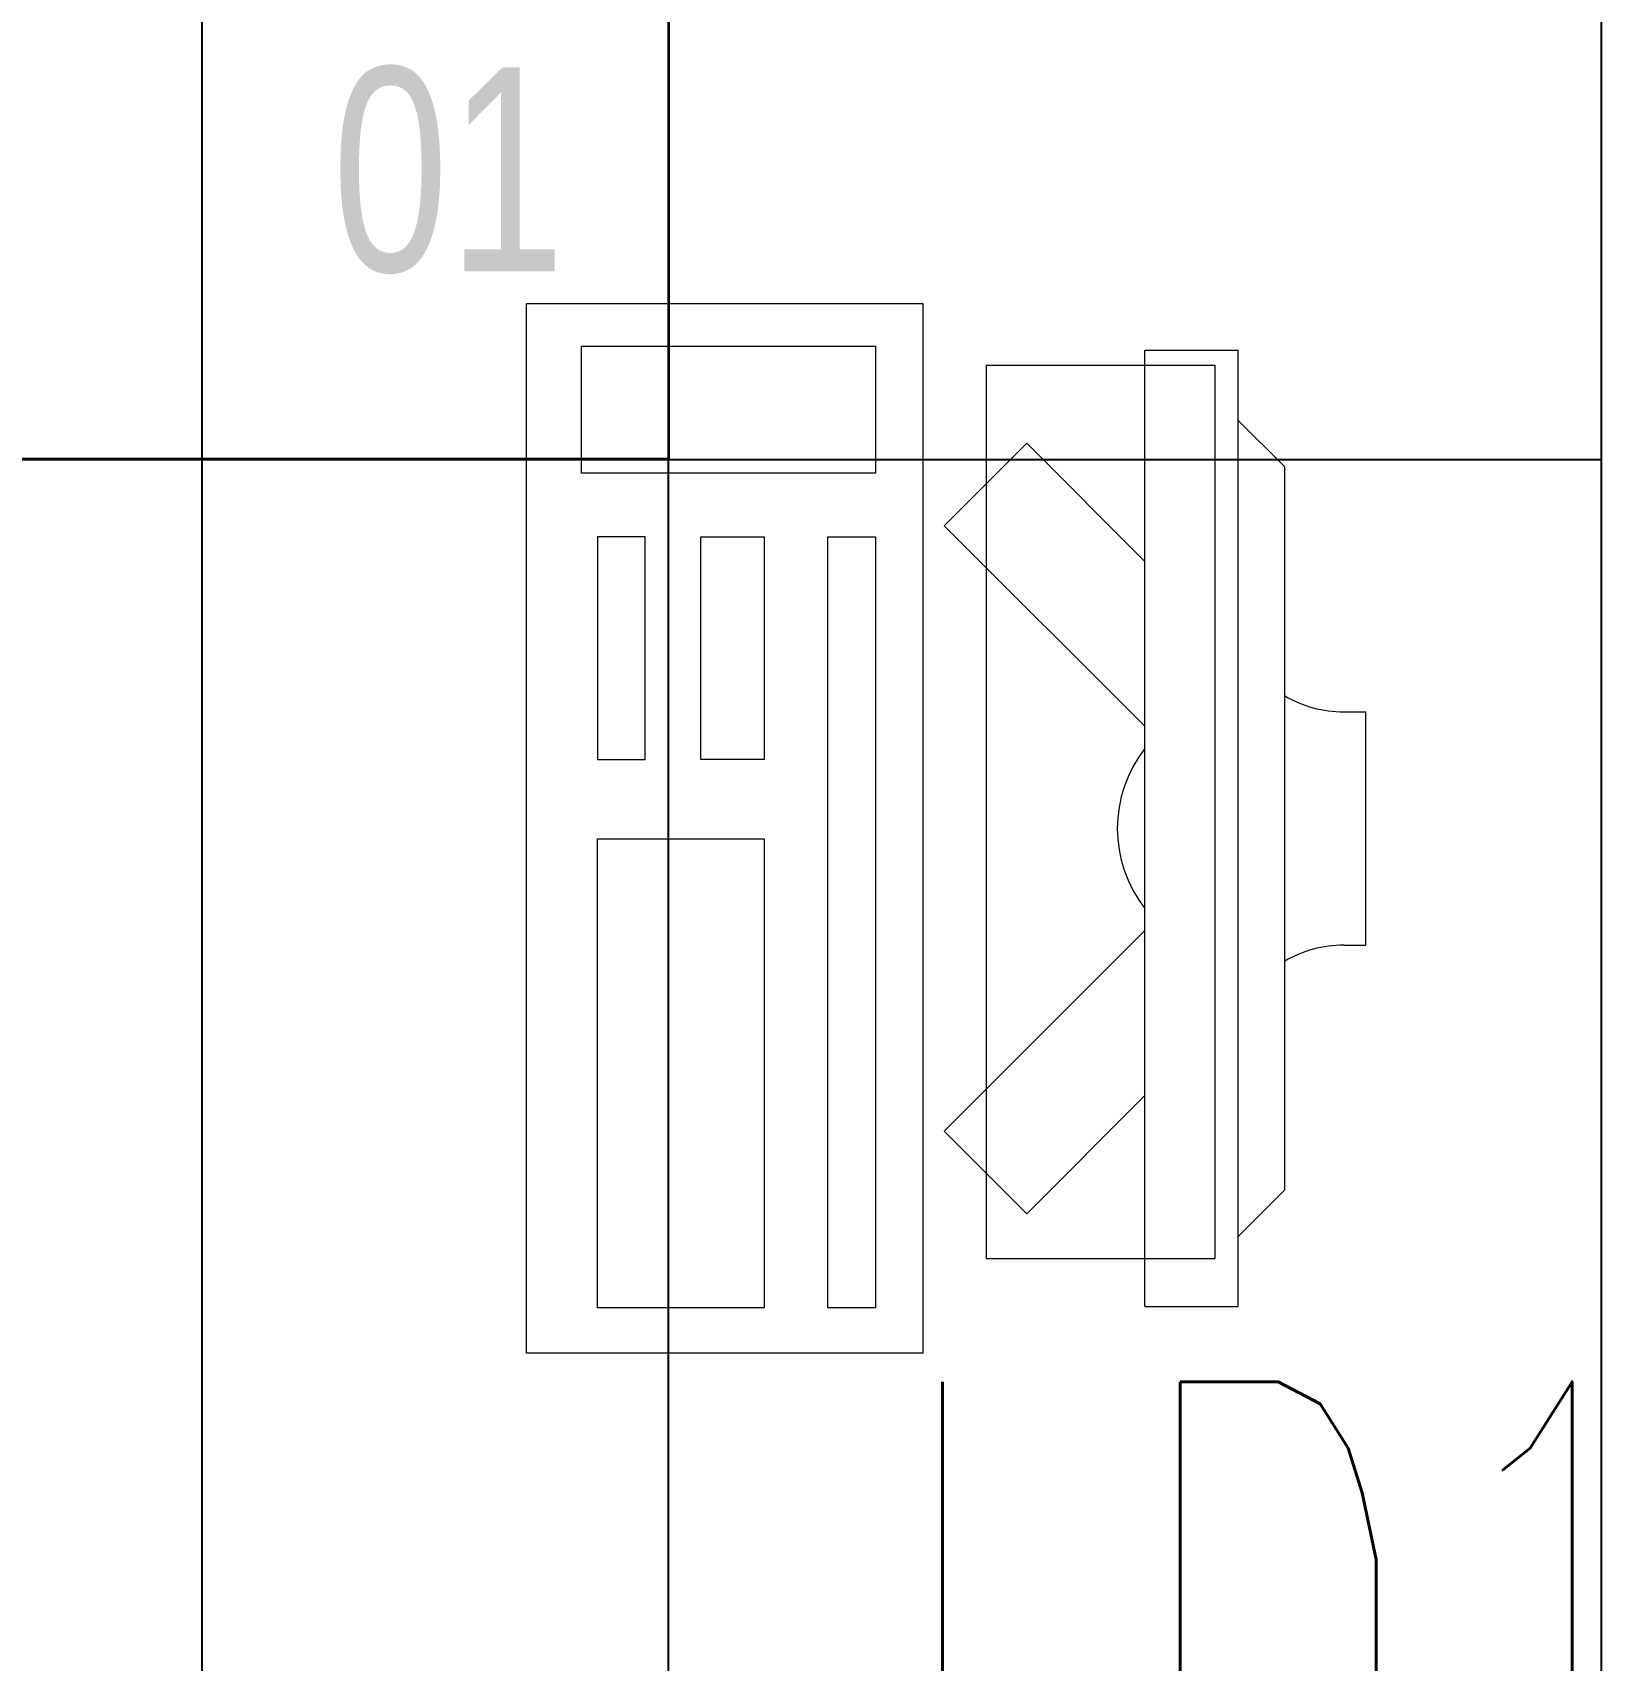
# Model space of a CAD drawing. Extents: x -12260 to 184725, y -29287 to 19916.
# Drawn here: x 38703 to 39376, y 6820 to 7518 of the extents above; entities that cross this region are included whole.
import ezdxf
from ezdxf.enums import TextEntityAlignment as Align

# ---------------------------------------------------------------- set-up
doc = ezdxf.new("R2010")
doc.units = 0
doc.header["$LTSCALE"] = 0.25
doc.linetypes.add('DASHDOT', pattern=[25.4, 12.7, -6.35, 0, -6.35])
for name, color, linetype, lineweight in [('01-First Floor-FUR$0$72_EGR_EQP_TAG', 142, 'Continuous', 5), ('01-First Floor-FUR$0$LOADING', 253, 'Continuous', 5), ('01-First Floor-FUR$0$Walls', 251, 'Continuous', 5), ('E-LITE-CIRC-NUMB', 6, 'Continuous', 25), ('E-LITE-CLNG', 150, 'Continuous', 35), ('E-LITE-CLNG-CNDT', 6, 'DASHDOT', 35), ('E-LITE-CTRL', 6, 'Continuous', 25), ('E-LITE-IDEN', 6, 'Continuous', 25)]:
    doc.layers.add(name, color=color, linetype=linetype, lineweight=lineweight)
doc.layers.add('01-First Floor-FUR$0$FALSE CEILING', color=251, linetype='Continuous')
doc.styles.add('01-First Floor-FUR$0$X3G_ENTITY_257CFD', font='swisscl.ttf', dxfattribs={"height": 200})
doc.styles.add('DC_SIMPLEX', font='SIMPLEX.shx', dxfattribs={"width": 0.7})

# ---------------------------------------------------------------- blocks, each defined once
blk = doc.blocks.new('*U24')
blk.add_lwpolyline([(-300, 300), (-300, -300), (300, -300), (300, 300)], close=True)
at = {"layer": 'E-LITE-CIRC-NUMB', "style": 'DC_SIMPLEX', "width": 0.7, "flags": 8}
blk.add_attdef('CIRCUIT', text='', height=200, rotation=0, dxfattribs=at).set_placement((-473.9, 300), align=Align.RIGHT)
at = {"layer": 'E-LITE-CTRL', "style": 'DC_SIMPLEX', "width": 0.7, "flags": 8}
blk.add_attdef('CONTROL', (1118.9, -935), '', height=200, rotation=360, dxfattribs=at)
at = {"layer": 'E-LITE-IDEN', "style": 'DC_SIMPLEX', "width": 0.7, "flags": 8}
blk.add_attdef('TYPE', (460.41, 457.65), '', height=200, rotation=360, dxfattribs=at)
blk = doc.blocks.new('*U197')
at = {"layer": 'E-LITE-CIRC-NUMB', "style": 'DC_SIMPLEX', "width": 0.7, "flags": 8}
blk.add_attdef('CIRCUIT', text='', height=200, rotation=0, dxfattribs=at).set_placement((-473.9, 300), align=Align.RIGHT)
at = {"layer": 'E-LITE-CTRL', "style": 'DC_SIMPLEX', "width": 0.7, "flags": 8}
blk.add_attdef('CONTROL', (1118.9, -935), '', height=200, rotation=360, dxfattribs=at)
at = {"layer": 'E-LITE-IDEN', "style": 'DC_SIMPLEX', "width": 0.7, "flags": 8}
blk.add_attdef('TYPE', (460.41, 457.65), '', height=200, rotation=360, dxfattribs=at)
blk = doc.blocks.new('01-First Floor-FUR$0$ITCWLS1-P')
at = {"layer": '01-First Floor-FUR$0$LOADING'}
for p, q in [((-0.17, 0.45), (-0.17, 0)), ((-0.17, 0.45), (0, 0.45)), ((0, 0.45), (0, 0)), ((-0.26509, 0.43, 0), (-0.30509, 0.43, 0)), ((-0.30509, 0.43, 0), (-0.30509, 0.02, 0)), ((-0.26509, 0.43, 0), (-0.26509, 0.02, 0)), ((-0.14957, 0.43047), (-0.12914, 0.43047)), ((-0.12914, 0.43047), (-0.12914, 0.40893)), ((-0.197, 0.40939), (-0.295, 0.40939)), ((-0.295, 0.02639), (-0.295, 0.40939)), ((-0.197, 0.02639), (-0.197, 0.40939)), ((-0.32509, 0.38, 0), (-0.30509, 0.4, 0)), ((-0.32509, 0.38, 0), (-0.32509, 0.07, 0)), ((-0.35032, 0.275), (-0.35961, 0.275)), ((-0.35961, 0.175), (-0.35961, 0.275)), ((-0.35032, 0.175), (-0.35961, 0.175)), ((-0.32509, 0.07, 0), (-0.30509, 0.05, 0)), ((-0.197, 0.02639), (-0.295, 0.02639)), ((-0.30509, 0.02, 0), (-0.26509, 0.02, 0)), ((-0.17, 0), (0, 0))]:
    blk.add_line(p, q, dxfattribs=at)
at = {"layer": '01-First Floor-FUR$0$LOADING', "extrusion": (2.48281e-10, 3.18408e-10, -1)}
for p, q in [((-0.26509, 0.33952), (-0.21443, 0.39019)), ((-0.17907, 0.35483), (-0.21443, 0.39019)), ((-0.26509, 0.26881), (-0.17907, 0.35483))]:
    blk.add_line(p, q, dxfattribs=at)
at = {"layer": '01-First Floor-FUR$0$LOADING', "extrusion": (2.48281e-10, -3.18408e-10, -1)}
for p, q in [((-0.26509, 0.18119), (-0.17907, 0.09517)), ((-0.26509, 0.11048), (-0.21443, 0.05981)), ((-0.17907, 0.09517), (-0.21443, 0.05981))]:
    blk.add_line(p, q, dxfattribs=at)
at = {"layer": '01-First Floor-FUR$0$LOADING'}
for points in [[(-0.12914, 0.40893), (-0.12914, 0.09996), (-0.14957, 0.09996), (-0.14957, 0.43047)], [(-0.14957, 0.09997), (-0.14957, 0.09997), (-0.14957, 0.09997), (-0.14957, 0.09997), (-0.14957, 0.09997), (-0.14957, 0.09997), (-0.14957, 0.09997), (-0.14957, 0.09997), (-0.14957, 0.09997)], [(-0.14957, 0.09997), (-0.14957, 0.09997), (-0.14957, 0.09997), (-0.14957, 0.09997), (-0.14957, 0.09997), (-0.14957, 0.09997), (-0.14957, 0.09997), (-0.14957, 0.09997), (-0.14957, 0.09997), (-0.14957, 0.09997), (-0.14957, 0.09997), (-0.14957, 0.09997), (-0.14957, 0.09997), (-0.14957, 0.09997), (-0.14957, 0.09997), (-0.14957, 0.09997), (-0.14957, 0.09997), (-0.14957, 0.09997)], [(-0.14957, 0.09996), (-0.14957, 0.09996), (-0.14957, 0.09996), (-0.14957, 0.09996), (-0.14957, 0.09996), (-0.14957, 0.09996), (-0.14957, 0.09996), (-0.14957, 0.09996), (-0.14957, 0.09996), (-0.14957, 0.09996)], [(-0.14957, 0.09996), (-0.14957, 0.09996), (-0.14957, 0.09996), (-0.14957, 0.09996), (-0.14957, 0.09996), (-0.14957, 0.09996), (-0.14957, 0.09996)], [(-0.14957, 0.09997), (-0.14957, 0.09997), (-0.14957, 0.09997), (-0.14957, 0.09997), (-0.14957, 0.09997), (-0.14957, 0.09997), (-0.14957, 0.09997), (-0.14957, 0.09997), (-0.14957, 0.09997), (-0.14957, 0.09997)], [(-0.14957, 0.09997), (-0.14957, 0.09997), (-0.14957, 0.09997), (-0.14957, 0.09997), (-0.14957, 0.09997), (-0.14957, 0.09997), (-0.14957, 0.09997), (-0.14957, 0.09997), (-0.14957, 0.09997), (-0.14957, 0.09997), (-0.14957, 0.09997), (-0.14957, 0.09997), (-0.14957, 0.09997), (-0.14957, 0.09997), (-0.14957, 0.09997)], [(-0.14957, 0.09997), (-0.14957, 0.09997), (-0.14957, 0.09997), (-0.14957, 0.09997), (-0.14957, 0.09997), (-0.14957, 0.09997), (-0.14957, 0.09997), (-0.14957, 0.09997), (-0.14957, 0.09997), (-0.14957, 0.09997)], [(-0.14957, 0.09997), (-0.14957, 0.09997), (-0.14957, 0.09997), (-0.14957, 0.09997), (-0.14957, 0.09997), (-0.14957, 0.09997), (-0.14957, 0.09997), (-0.14957, 0.09997), (-0.14957, 0.09997), (-0.14957, 0.09997)], [(-0.14957, 0.09996), (-0.14957, 0.09996), (-0.14957, 0.09996), (-0.14957, 0.09996), (-0.14957, 0.09996), (-0.14957, 0.09996), (-0.14957, 0.09996), (-0.14957, 0.09996), (-0.14957, 0.09996), (-0.14957, 0.09996), (-0.14957, 0.09996), (-0.14957, 0.09996), (-0.14957, 0.09996), (-0.14957, 0.09996), (-0.14957, 0.09996), (-0.14957, 0.09996), (-0.14957, 0.09996), (-0.14957, 0.09996), (-0.14957, 0.09997), (-0.14957, 0.09997), (-0.14957, 0.09997), (-0.14957, 0.09997), (-0.14957, 0.09997), (-0.14957, 0.09997), (-0.14957, 0.09997), (-0.14957, 0.09997), (-0.14957, 0.09997), (-0.14957, 0.09997), (-0.14957, 0.09997), (-0.14957, 0.09997), (-0.14957, 0.09997), (-0.14957, 0.09997), (-0.14956, 0.09997), (-0.14956, 0.09997), (-0.14956, 0.09997), (-0.14956, 0.09996), (-0.14956, 0.09996), (-0.14956, 0.09996), (-0.14956, 0.09996), (-0.14956, 0.09996), (-0.14956, 0.09996), (-0.14956, 0.09996), (-0.14956, 0.09996), (-0.14956, 0.09996), (-0.14956, 0.09996), (-0.14956, 0.09996), (-0.14956, 0.09996), (-0.14956, 0.09996), (-0.14957, 0.09996), (-0.14957, 0.09996), (-0.14957, 0.09996), (-0.14957, 0.09996), (-0.14957, 0.09996), (-0.14957, 0.09996)], [(-0.14957, 0.09996), (-0.14957, 0.09996), (-0.14957, 0.09996), (-0.14957, 0.09996), (-0.14957, 0.09996), (-0.14957, 0.09996), (-0.14957, 0.09996), (-0.14957, 0.09996), (-0.14957, 0.09996), (-0.14957, 0.09996), (-0.14957, 0.09997), (-0.14957, 0.09997), (-0.14957, 0.09997), (-0.14957, 0.09996), (-0.14957, 0.09996), (-0.14957, 0.09996), (-0.14957, 0.09996), (-0.14957, 0.09996), (-0.14957, 0.09996), (-0.14957, 0.09997), (-0.14957, 0.09997), (-0.14957, 0.09997), (-0.14957, 0.09997), (-0.14957, 0.09997), (-0.14957, 0.09997), (-0.14957, 0.09997), (-0.14957, 0.09997), (-0.14957, 0.09997), (-0.14957, 0.09997), (-0.14957, 0.09997), (-0.14957, 0.09997), (-0.14957, 0.09997), (-0.14957, 0.09997), (-0.14957, 0.09997), (-0.14957, 0.09997), (-0.14957, 0.09997), (-0.14957, 0.09997), (-0.14957, 0.09997), (-0.14957, 0.09997), (-0.14957, 0.09997), (-0.14957, 0.09997), (-0.14957, 0.09997), (-0.14957, 0.09997), (-0.14957, 0.09997), (-0.14957, 0.09997), (-0.14957, 0.09997), (-0.14957, 0.09997), (-0.14957, 0.09997), (-0.14957, 0.09997), (-0.14957, 0.09997), (-0.14957, 0.09997), (-0.14957, 0.09997), (-0.14957, 0.09997), (-0.14957, 0.09997), (-0.14957, 0.09997), (-0.14957, 0.09997), (-0.14957, 0.09997), (-0.14957, 0.09997), (-0.14957, 0.09997), (-0.14957, 0.09997), (-0.14957, 0.09997), (-0.14957, 0.09997), (-0.14957, 0.09997), (-0.14957, 0.09997), (-0.14957, 0.09997), (-0.14957, 0.09997), (-0.14957, 0.09997), (-0.14957, 0.09997), (-0.14957, 0.09997), (-0.14957, 0.09997), (-0.14957, 0.09997), (-0.14957, 0.09997), (-0.14957, 0.09997), (-0.14957, 0.09997), (-0.14957, 0.09997), (-0.14957, 0.09997), (-0.14957, 0.09997), (-0.14957, 0.09997), (-0.14957, 0.09997), (-0.14957, 0.09997), (-0.14956, 0.09997), (-0.14957, 0.09997), (-0.14957, 0.09997), (-0.14957, 0.09997), (-0.14957, 0.09997), (-0.14956, 0.09997), (-0.14957, 0.09997), (-0.14957, 0.09997), (-0.14957, 0.09997), (-0.14957, 0.09997), (-0.14957, 0.09997), (-0.14957, 0.09997), (-0.14957, 0.09997), (-0.14957, 0.09997), (-0.14957, 0.09997), (-0.14957, 0.09997), (-0.14956, 0.09997), (-0.14957, 0.09996), (-0.14957, 0.09996), (-0.14957, 0.09996), (-0.14956, 0.09996), (-0.14957, 0.09996), (-0.14957, 0.09996), (-0.14957, 0.09996), (-0.14957, 0.09996), (-0.14957, 0.09996), (-0.14957, 0.09996), (-0.14957, 0.09996), (-0.14957, 0.09996), (-0.14957, 0.09996), (-0.14957, 0.09996)], [(-0.14957, 0.09996), (-0.14957, 0.09996), (-0.14957, 0.09996), (-0.14957, 0.09996), (-0.14957, 0.09996), (-0.14957, 0.09996), (-0.14957, 0.09996), (-0.14957, 0.09996)], [(-0.14957, 0.09996), (-0.14957, 0.09996), (-0.14957, 0.09996), (-0.14957, 0.09996), (-0.14957, 0.09996), (-0.14957, 0.09996), (-0.14957, 0.09996), (-0.14957, 0.09996), (-0.14957, 0.09996), (-0.14957, 0.09996), (-0.14957, 0.09996), (-0.14957, 0.09996), (-0.14957, 0.09996), (-0.14957, 0.09996), (-0.14957, 0.09996), (-0.14957, 0.09996), (-0.14957, 0.09996), (-0.14957, 0.09996), (-0.14957, 0.09996), (-0.14957, 0.09996), (-0.14957, 0.09996), (-0.14957, 0.09996), (-0.14957, 0.09996), (-0.14957, 0.09996), (-0.14957, 0.09996), (-0.14957, 0.09996), (-0.14957, 0.09996), (-0.14957, 0.09996), (-0.14957, 0.09996), (-0.14957, 0.09996), (-0.14957, 0.09996), (-0.14957, 0.09996), (-0.14957, 0.09996), (-0.14957, 0.09996), (-0.14957, 0.09996), (-0.14957, 0.09996), (-0.14957, 0.09996), (-0.14957, 0.09996), (-0.14957, 0.09996), (-0.14957, 0.09996), (-0.14957, 0.09996), (-0.14957, 0.09996), (-0.14957, 0.09996), (-0.14957, 0.09996), (-0.14957, 0.09996), (-0.14957, 0.09996), (-0.14957, 0.09996), (-0.14957, 0.09996), (-0.14956, 0.09996), (-0.14956, 0.09996), (-0.14956, 0.09996), (-0.14956, 0.09996), (-0.14957, 0.09996), (-0.14957, 0.09996), (-0.14957, 0.09996), (-0.14957, 0.09996), (-0.14957, 0.09996), (-0.14957, 0.09996), (-0.14956, 0.09996), (-0.14957, 0.09996), (-0.14957, 0.09996), (-0.14957, 0.09996), (-0.14957, 0.09996), (-0.14957, 0.09996), (-0.14957, 0.09996), (-0.14957, 0.09996), (-0.14957, 0.09996), (-0.14957, 0.09996), (-0.14957, 0.09996), (-0.14956, 0.09996), (-0.14956, 0.09996), (-0.14957, 0.09996), (-0.14957, 0.09996), (-0.14957, 0.09996), (-0.14957, 0.09996), (-0.14957, 0.09996), (-0.14957, 0.09996), (-0.14957, 0.09996), (-0.14957, 0.09996), (-0.14957, 0.09996), (-0.14957, 0.09996), (-0.14957, 0.09996), (-0.14957, 0.09996), (-0.14957, 0.09996), (-0.14957, 0.09996), (-0.14957, 0.09996), (-0.14957, 0.09996), (-0.14957, 0.09996), (-0.14957, 0.09996)], [(-0.14957, 0.09996), (-0.14957, 0.09996), (-0.14957, 0.09996), (-0.14957, 0.09996), (-0.14957, 0.09996), (-0.14957, 0.09996), (-0.14957, 0.09996), (-0.14957, 0.09996), (-0.14957, 0.09996), (-0.14957, 0.09996), (-0.14957, 0.09996), (-0.14957, 0.09996)], [(-0.14957, 0.09996), (-0.14957, 0.09996), (-0.14956, 0.09996), (-0.14956, 0.09996), (-0.14956, 0.09996), (-0.14956, 0.09996), (-0.14957, 0.09996)], [(-0.14957, 0.09996), (-0.14957, 0.09996), (-0.14957, 0.09996), (-0.14957, 0.09996), (-0.14957, 0.09996), (-0.14957, 0.09996), (-0.14957, 0.09996), (-0.14957, 0.09996), (-0.14957, 0.09996), (-0.14956, 0.09996), (-0.14956, 0.09996), (-0.14956, 0.09996), (-0.14956, 0.09996), (-0.14956, 0.09996), (-0.14956, 0.09996), (-0.14956, 0.09996), (-0.14957, 0.09996)]]:
    blk.add_lwpolyline(points, dxfattribs=at)
for points in [[(-0.1019, 0.43047), (-0.03039, 0.43047), (-0.03039, 0.22944), (-0.1019, 0.22944)], [(-0.1019, 0.19536), (-0.07466, 0.19536), (-0.07466, 0.09996), (-0.1019, 0.09996)], [(-0.03039, 0.19536), (-0.05082, 0.19536), (-0.05082, 0.09996), (-0.03039, 0.09996)], [(-0.14956, 0.09996), (-0.14956, 0.09996), (-0.14956, 0.09996), (-0.14956, 0.09996), (-0.14956, 0.09996), (-0.14956, 0.09996), (-0.14956, 0.09996), (-0.14956, 0.09996), (-0.14957, 0.09996), (-0.14957, 0.09996), (-0.14957, 0.09996), (-0.14957, 0.09996), (-0.14957, 0.09996), (-0.14957, 0.09996), (-0.14957, 0.09996), (-0.14957, 0.09996), (-0.14957, 0.09996), (-0.14957, 0.09996), (-0.14957, 0.09996), (-0.14957, 0.09996), (-0.14957, 0.09996), (-0.14957, 0.09996), (-0.14957, 0.09996), (-0.14957, 0.09996), (-0.14957, 0.09996), (-0.14957, 0.09996), (-0.14957, 0.09996), (-0.14957, 0.09996), (-0.14957, 0.09996), (-0.14957, 0.09996), (-0.14957, 0.09996), (-0.14957, 0.09996), (-0.14957, 0.09996), (-0.14957, 0.09996), (-0.14957, 0.09996), (-0.14957, 0.09996), (-0.14957, 0.09996), (-0.14957, 0.09996), (-0.14957, 0.09996), (-0.14957, 0.09996), (-0.14957, 0.09996), (-0.14957, 0.09996), (-0.14957, 0.09996), (-0.14957, 0.09996), (-0.14957, 0.09996), (-0.14957, 0.09996), (-0.14957, 0.09996), (-0.14957, 0.09996), (-0.14957, 0.09996), (-0.14957, 0.09996), (-0.14957, 0.09996), (-0.14957, 0.09996), (-0.14957, 0.09996), (-0.14957, 0.09996), (-0.14957, 0.09996), (-0.14957, 0.09996), (-0.14957, 0.09996), (-0.14956, 0.09996), (-0.14956, 0.09996), (-0.14956, 0.09996), (-0.14956, 0.09996), (-0.14956, 0.09996), (-0.14956, 0.09996), (-0.14956, 0.09996), (-0.14956, 0.09996), (-0.14956, 0.09996), (-0.14956, 0.09996), (-0.14956, 0.09996), (-0.14956, 0.09996), (-0.14956, 0.09996), (-0.14956, 0.09996), (-0.14956, 0.09996), (-0.14956, 0.09996), (-0.14956, 0.09996), (-0.14956, 0.09996), (-0.14956, 0.09996), (-0.14956, 0.09996), (-0.14956, 0.09996), (-0.14956, 0.09996), (-0.14956, 0.09996), (-0.14956, 0.09996), (-0.14956, 0.09996), (-0.14956, 0.09996), (-0.14956, 0.09996), (-0.14956, 0.09996), (-0.14956, 0.09996), (-0.14956, 0.09996), (-0.14956, 0.09996), (-0.14956, 0.09996), (-0.14957, 0.09996), (-0.14957, 0.09996), (-0.14957, 0.09996), (-0.14957, 0.09996), (-0.14957, 0.09996), (-0.14957, 0.09996), (-0.14957, 0.09996), (-0.14957, 0.09996), (-0.14957, 0.09996), (-0.14957, 0.09996), (-0.14957, 0.09996), (-0.14957, 0.09996), (-0.14957, 0.09996), (-0.14957, 0.09996), (-0.14957, 0.09996), (-0.14957, 0.09996), (-0.14957, 0.09996), (-0.14957, 0.09996), (-0.14957, 0.09996), (-0.14957, 0.09996), (-0.14957, 0.09996), (-0.14957, 0.09996), (-0.14957, 0.09996), (-0.14957, 0.09996), (-0.14957, 0.09996), (-0.14957, 0.09996), (-0.14957, 0.09996), (-0.14957, 0.09996), (-0.14957, 0.09996), (-0.14957, 0.09996), (-0.14957, 0.09996), (-0.14957, 0.09996), (-0.14957, 0.09996), (-0.14957, 0.09996), (-0.14957, 0.09996), (-0.14957, 0.09996), (-0.14957, 0.09996), (-0.14957, 0.09996), (-0.14957, 0.09996), (-0.14957, 0.09996), (-0.14957, 0.09996), (-0.14957, 0.09996), (-0.14957, 0.09996), (-0.14957, 0.09996), (-0.14957, 0.09996), (-0.14957, 0.09996), (-0.14957, 0.09996), (-0.14957, 0.09996), (-0.14957, 0.09996), (-0.14957, 0.09996), (-0.14957, 0.09996), (-0.14957, 0.09996), (-0.14957, 0.09996), (-0.14957, 0.09996), (-0.14957, 0.09996), (-0.14957, 0.09996), (-0.14957, 0.09996), (-0.14957, 0.09996), (-0.14957, 0.09996), (-0.14957, 0.09996), (-0.14957, 0.09996), (-0.14957, 0.09996), (-0.14957, 0.09996), (-0.14957, 0.09996), (-0.14957, 0.09996), (-0.14956, 0.09996), (-0.14956, 0.09996), (-0.14956, 0.09996), (-0.14956, 0.09996), (-0.14956, 0.09996), (-0.14956, 0.09996), (-0.14956, 0.09996), (-0.14956, 0.09996), (-0.14956, 0.09996), (-0.14956, 0.09996), (-0.14956, 0.09996), (-0.14956, 0.09996), (-0.14956, 0.09996), (-0.14956, 0.09996), (-0.14956, 0.09996), (-0.14956, 0.09996), (-0.14956, 0.09996), (-0.14956, 0.09996), (-0.14956, 0.09996), (-0.14956, 0.09996), (-0.14956, 0.09996), (-0.14956, 0.09996), (-0.14956, 0.09996), (-0.14956, 0.09996), (-0.14956, 0.09996), (-0.14956, 0.09996), (-0.14956, 0.09996), (-0.14956, 0.09996), (-0.14956, 0.09996), (-0.14956, 0.09996), (-0.14956, 0.09996), (-0.14956, 0.09996), (-0.14956, 0.09996), (-0.14956, 0.09996), (-0.14956, 0.09996), (-0.14956, 0.09996), (-0.14956, 0.09996), (-0.14956, 0.09996), (-0.14956, 0.09996), (-0.14956, 0.09996), (-0.14956, 0.09996), (-0.14956, 0.09996), (-0.14956, 0.09996), (-0.14956, 0.09996), (-0.14956, 0.09996), (-0.14956, 0.09996), (-0.14956, 0.09996), (-0.14957, 0.09996), (-0.14957, 0.09996), (-0.14957, 0.09996), (-0.14957, 0.09996), (-0.14957, 0.09996), (-0.14957, 0.09996), (-0.14957, 0.09996), (-0.14957, 0.09996), (-0.14957, 0.09996), (-0.14957, 0.09996), (-0.14957, 0.09996), (-0.14957, 0.09996), (-0.14957, 0.09996), (-0.14957, 0.09996), (-0.14957, 0.09996), (-0.14957, 0.09996), (-0.14957, 0.09996), (-0.14957, 0.09996), (-0.14957, 0.09996), (-0.14957, 0.09996), (-0.14957, 0.09996), (-0.14957, 0.09996), (-0.14957, 0.09996), (-0.14957, 0.09996), (-0.14957, 0.09996), (-0.14957, 0.09996), (-0.14957, 0.09996), (-0.14957, 0.09996), (-0.14957, 0.09996), (-0.14957, 0.09996), (-0.14957, 0.09996), (-0.14957, 0.09996), (-0.14957, 0.09996), (-0.14957, 0.09996), (-0.14956, 0.09996), (-0.14956, 0.09996), (-0.14956, 0.09996), (-0.14956, 0.09996), (-0.14956, 0.09996), (-0.14956, 0.09996), (-0.14956, 0.09996), (-0.14956, 0.09996), (-0.14956, 0.09996), (-0.14956, 0.09996), (-0.14956, 0.09996), (-0.14956, 0.09996), (-0.14956, 0.09996), (-0.14956, 0.09996), (-0.14956, 0.09996), (-0.14956, 0.09996), (-0.14956, 0.09996), (-0.14956, 0.09996), (-0.14956, 0.09996), (-0.14956, 0.09996), (-0.14956, 0.09996), (-0.14956, 0.09996), (-0.14956, 0.09996), (-0.14956, 0.09996), (-0.14956, 0.09996), (-0.14956, 0.09996), (-0.14956, 0.09996), (-0.14956, 0.09996), (-0.14956, 0.09996), (-0.14956, 0.09996), (-0.14956, 0.09996), (-0.14956, 0.09996), (-0.14956, 0.09996), (-0.14956, 0.09996), (-0.14956, 0.09996), (-0.14956, 0.09996), (-0.14956, 0.09996), (-0.14956, 0.09996), (-0.14956, 0.09996), (-0.14956, 0.09996), (-0.14956, 0.09996), (-0.14956, 0.09996)], [(-0.14957, 0.09996), (-0.14957, 0.09996), (-0.14957, 0.09996), (-0.14957, 0.09996), (-0.14957, 0.09996), (-0.14957, 0.09996), (-0.14957, 0.09996), (-0.14957, 0.09996), (-0.14957, 0.09996), (-0.14957, 0.09996), (-0.14957, 0.09996), (-0.14957, 0.09996), (-0.14957, 0.09996), (-0.14957, 0.09996), (-0.14957, 0.09996), (-0.14957, 0.09996), (-0.14957, 0.09996), (-0.14957, 0.09996), (-0.14957, 0.09996), (-0.14957, 0.09996), (-0.14957, 0.09996), (-0.14957, 0.09996), (-0.14957, 0.09996), (-0.14957, 0.09996), (-0.14957, 0.09996), (-0.14957, 0.09996), (-0.14957, 0.09996), (-0.14957, 0.09996), (-0.14957, 0.09996), (-0.14957, 0.09996), (-0.14957, 0.09996), (-0.14957, 0.09996), (-0.14957, 0.09996), (-0.14957, 0.09996), (-0.14957, 0.09996), (-0.14957, 0.09996), (-0.14957, 0.09996), (-0.14957, 0.09996), (-0.14957, 0.09996), (-0.14957, 0.09996), (-0.14957, 0.09996), (-0.14957, 0.09996), (-0.14957, 0.09996), (-0.14957, 0.09996), (-0.14957, 0.09996), (-0.14957, 0.09996), (-0.14957, 0.09996), (-0.14957, 0.09996), (-0.14957, 0.09996), (-0.14957, 0.09996), (-0.14957, 0.09996), (-0.14957, 0.09996), (-0.14957, 0.09996), (-0.14957, 0.09996), (-0.14957, 0.09996), (-0.14957, 0.09996), (-0.14957, 0.09996), (-0.14957, 0.09996), (-0.14957, 0.09996), (-0.14957, 0.09996), (-0.14957, 0.09996), (-0.14957, 0.09996), (-0.14957, 0.09996), (-0.14957, 0.09996), (-0.14957, 0.09996), (-0.14957, 0.09996), (-0.14957, 0.09996), (-0.14957, 0.09996), (-0.14957, 0.09996), (-0.14957, 0.09996), (-0.14957, 0.09996), (-0.14957, 0.09996), (-0.14957, 0.09996), (-0.14957, 0.09996), (-0.14957, 0.09996), (-0.14957, 0.09996), (-0.14957, 0.09996), (-0.14957, 0.09996), (-0.14957, 0.09996), (-0.14957, 0.09996), (-0.14957, 0.09996), (-0.14957, 0.09996), (-0.14957, 0.09996), (-0.14957, 0.09996), (-0.14957, 0.09996), (-0.14957, 0.09996), (-0.14957, 0.09996), (-0.14957, 0.09996), (-0.14957, 0.09996), (-0.14957, 0.09996), (-0.14957, 0.09996), (-0.14957, 0.09996), (-0.14957, 0.09996), (-0.14957, 0.09996), (-0.14957, 0.09996), (-0.14957, 0.09996), (-0.14957, 0.09996), (-0.14957, 0.09996), (-0.14957, 0.09996), (-0.14957, 0.09996), (-0.14957, 0.09996), (-0.14957, 0.09996), (-0.14957, 0.09996), (-0.14957, 0.09996), (-0.14957, 0.09996), (-0.14957, 0.09996), (-0.14957, 0.09996), (-0.14957, 0.09996), (-0.14957, 0.09996), (-0.14957, 0.09996), (-0.14957, 0.09996), (-0.14957, 0.09996), (-0.14957, 0.09996), (-0.14957, 0.09996), (-0.14957, 0.09996), (-0.14957, 0.09996), (-0.14957, 0.09996), (-0.14957, 0.09996), (-0.14957, 0.09996), (-0.14957, 0.09996), (-0.14957, 0.09996), (-0.14957, 0.09996), (-0.14957, 0.09996), (-0.14957, 0.09996), (-0.14957, 0.09996), (-0.14957, 0.09996), (-0.14957, 0.09996), (-0.14957, 0.09996), (-0.14957, 0.09996), (-0.14957, 0.09996), (-0.14957, 0.09996), (-0.14957, 0.09996), (-0.14957, 0.09996), (-0.14957, 0.09996), (-0.14957, 0.09996), (-0.14957, 0.09996), (-0.14957, 0.09996), (-0.14957, 0.09996), (-0.14957, 0.09996), (-0.14957, 0.09996), (-0.14957, 0.09996), (-0.14957, 0.09996), (-0.14957, 0.09996), (-0.14957, 0.09996), (-0.14957, 0.09996), (-0.14957, 0.09996), (-0.14957, 0.09996), (-0.14957, 0.09996), (-0.14957, 0.09996), (-0.14957, 0.09996), (-0.14957, 0.09996), (-0.14957, 0.09996), (-0.14957, 0.09996), (-0.14957, 0.09996), (-0.14957, 0.09996), (-0.14957, 0.09996), (-0.14957, 0.09996), (-0.14957, 0.09996), (-0.14957, 0.09996), (-0.14957, 0.09996), (-0.14957, 0.09996), (-0.14957, 0.09996), (-0.14957, 0.09996), (-0.14957, 0.09996), (-0.14957, 0.09996), (-0.14957, 0.09996), (-0.14957, 0.09996), (-0.14957, 0.09996), (-0.14957, 0.09996), (-0.14957, 0.09996), (-0.14957, 0.09996), (-0.14957, 0.09996), (-0.14957, 0.09996), (-0.14957, 0.09996), (-0.14957, 0.09996), (-0.14957, 0.09996), (-0.14957, 0.09996), (-0.14957, 0.09996), (-0.14957, 0.09996), (-0.14957, 0.09996), (-0.14957, 0.09996), (-0.14957, 0.09996), (-0.14957, 0.09996), (-0.14957, 0.09996), (-0.14957, 0.09996), (-0.14957, 0.09996), (-0.14957, 0.09996), (-0.14957, 0.09996), (-0.14957, 0.09996), (-0.14957, 0.09996), (-0.14957, 0.09996), (-0.14957, 0.09996), (-0.14957, 0.09996), (-0.14957, 0.09996), (-0.14957, 0.09996), (-0.14957, 0.09996), (-0.14957, 0.09996), (-0.14957, 0.09996), (-0.14957, 0.09996), (-0.14957, 0.09996), (-0.14957, 0.09996), (-0.14957, 0.09996), (-0.14957, 0.09996), (-0.14957, 0.09996), (-0.14957, 0.09996), (-0.14957, 0.09996), (-0.14957, 0.09996), (-0.14957, 0.09996), (-0.14957, 0.09996), (-0.14957, 0.09996), (-0.14957, 0.09996), (-0.14957, 0.09996), (-0.14957, 0.09996), (-0.14957, 0.09996)], [(-0.14957, 0.09996), (-0.14957, 0.09996), (-0.14957, 0.09996), (-0.14957, 0.09996), (-0.14957, 0.09996), (-0.14957, 0.09996), (-0.14957, 0.09996), (-0.14957, 0.09996), (-0.14957, 0.09996), (-0.14957, 0.09996), (-0.14957, 0.09996), (-0.14957, 0.09996), (-0.14957, 0.09996), (-0.14957, 0.09996), (-0.14957, 0.09996), (-0.14957, 0.09996), (-0.14957, 0.09996), (-0.14957, 0.09996), (-0.14957, 0.09996), (-0.14957, 0.09996), (-0.14957, 0.09996), (-0.14957, 0.09996), (-0.14957, 0.09996), (-0.14957, 0.09996), (-0.14957, 0.09996), (-0.14957, 0.09996), (-0.14957, 0.09996), (-0.14957, 0.09996), (-0.14957, 0.09996), (-0.14957, 0.09996), (-0.14957, 0.09996), (-0.14957, 0.09996), (-0.14957, 0.09996), (-0.14957, 0.09996), (-0.14957, 0.09996), (-0.14957, 0.09996), (-0.14957, 0.09996), (-0.14957, 0.09996), (-0.14957, 0.09996), (-0.14957, 0.09996), (-0.14957, 0.09996), (-0.14957, 0.09996), (-0.14957, 0.09996), (-0.14957, 0.09996), (-0.14957, 0.09996), (-0.14957, 0.09996), (-0.14957, 0.09996), (-0.14957, 0.09996), (-0.14957, 0.09996), (-0.14957, 0.09996), (-0.14957, 0.09996), (-0.14957, 0.09996), (-0.14957, 0.09996), (-0.14957, 0.09996), (-0.14957, 0.09996), (-0.14957, 0.09996), (-0.14957, 0.09996), (-0.14957, 0.09996), (-0.14957, 0.09996), (-0.14957, 0.09996), (-0.14957, 0.09996), (-0.14957, 0.09996), (-0.14957, 0.09996), (-0.14957, 0.09996), (-0.14957, 0.09996), (-0.14957, 0.09996), (-0.14957, 0.09996), (-0.14957, 0.09996), (-0.14957, 0.09996), (-0.14957, 0.09996), (-0.14957, 0.09996), (-0.14957, 0.09996), (-0.14957, 0.09996), (-0.14957, 0.09996), (-0.14957, 0.09996), (-0.14957, 0.09996), (-0.14957, 0.09996), (-0.14957, 0.09996), (-0.14957, 0.09996), (-0.14957, 0.09996), (-0.14957, 0.09996), (-0.14957, 0.09996), (-0.14957, 0.09996), (-0.14957, 0.09996), (-0.14957, 0.09996), (-0.14957, 0.09996), (-0.14957, 0.09996), (-0.14957, 0.09996), (-0.14957, 0.09996), (-0.14957, 0.09996), (-0.14957, 0.09996), (-0.14957, 0.09996), (-0.14957, 0.09996), (-0.14957, 0.09996), (-0.14957, 0.09996), (-0.14957, 0.09996), (-0.14957, 0.09996), (-0.14957, 0.09996), (-0.14957, 0.09996), (-0.14957, 0.09996), (-0.14957, 0.09996), (-0.14957, 0.09996), (-0.14957, 0.09996), (-0.14957, 0.09996), (-0.14957, 0.09996), (-0.14957, 0.09996), (-0.14957, 0.09996), (-0.14957, 0.09996), (-0.14957, 0.09996), (-0.14957, 0.09996), (-0.14957, 0.09996), (-0.14957, 0.09996), (-0.14957, 0.09996), (-0.14957, 0.09996), (-0.14957, 0.09996), (-0.14957, 0.09996), (-0.14957, 0.09996), (-0.14957, 0.09996), (-0.14957, 0.09996), (-0.14957, 0.09996), (-0.14957, 0.09996), (-0.14957, 0.09996), (-0.14957, 0.09996), (-0.14957, 0.09996), (-0.14957, 0.09996), (-0.14957, 0.09996), (-0.14957, 0.09996), (-0.14957, 0.09996), (-0.14957, 0.09996), (-0.14957, 0.09996), (-0.14957, 0.09996), (-0.14957, 0.09996), (-0.14957, 0.09996), (-0.14957, 0.09996), (-0.14957, 0.09996), (-0.14957, 0.09996), (-0.14957, 0.09996), (-0.14957, 0.09996), (-0.14957, 0.09996), (-0.14957, 0.09996), (-0.14957, 0.09996), (-0.14957, 0.09996), (-0.14957, 0.09996), (-0.14957, 0.09996), (-0.14957, 0.09996), (-0.14957, 0.09996), (-0.14957, 0.09996), (-0.14957, 0.09996), (-0.14957, 0.09996), (-0.14957, 0.09996), (-0.14957, 0.09996), (-0.14957, 0.09996), (-0.14957, 0.09996), (-0.14957, 0.09996), (-0.14957, 0.09996), (-0.14957, 0.09996), (-0.14957, 0.09996), (-0.14957, 0.09996), (-0.14957, 0.09996), (-0.14957, 0.09996), (-0.14957, 0.09996), (-0.14957, 0.09996), (-0.14957, 0.09996), (-0.14957, 0.09996), (-0.14957, 0.09996), (-0.14957, 0.09996), (-0.14957, 0.09996), (-0.14957, 0.09996), (-0.14957, 0.09996), (-0.14957, 0.09996), (-0.14957, 0.09996), (-0.14957, 0.09996), (-0.14957, 0.09996), (-0.14957, 0.09996), (-0.14957, 0.09996), (-0.14957, 0.09996), (-0.14957, 0.09996), (-0.14957, 0.09996), (-0.14957, 0.09996), (-0.14957, 0.09996), (-0.14957, 0.09996), (-0.14957, 0.09996), (-0.14957, 0.09996), (-0.14957, 0.09996), (-0.14957, 0.09996), (-0.14957, 0.09996), (-0.14957, 0.09996), (-0.14957, 0.09996), (-0.14957, 0.09996), (-0.14957, 0.09996), (-0.14957, 0.09996), (-0.14957, 0.09996), (-0.14957, 0.09996), (-0.14957, 0.09996), (-0.14957, 0.09996), (-0.14957, 0.09996), (-0.14957, 0.09996), (-0.14957, 0.09996), (-0.14957, 0.09996), (-0.14957, 0.09996), (-0.14957, 0.09996), (-0.14957, 0.09996), (-0.14957, 0.09996), (-0.14957, 0.09996), (-0.14957, 0.09996), (-0.14957, 0.09996), (-0.14957, 0.09996), (-0.14957, 0.09996), (-0.14957, 0.09996), (-0.14957, 0.09996), (-0.14957, 0.09996), (-0.14957, 0.09996), (-0.14957, 0.09996), (-0.14957, 0.09996), (-0.14957, 0.09996), (-0.14957, 0.09996), (-0.14957, 0.09996), (-0.14957, 0.09996), (-0.14957, 0.09996)], [(-0.14957, 0.0727), (-0.02358, 0.0727), (-0.02358, 0.01818), (-0.14957, 0.01818)]]:
    blk.add_lwpolyline(points, close=True, dxfattribs=at)
for centre, radius, start, end in [((-0.35032, 0.325), 0.05, 270, 300.30934), ((-0.3089, 0.225), 0.05564, 321.94311, 38.05689), ((-0.35032, 0.125), 0.05, 59.69066, 90)]:
    blk.add_arc(centre, radius, start, end, dxfattribs=at)
blk = doc.blocks.new('01-First Floor-FUR')
at = {"layer": '01-First Floor-FUR$0$FALSE CEILING', "linetype": 'Continuous'}
for p, q in [((38976, 5535), (38976, 8610)), ((35376, 7335), (39376, 7335))]:
    blk.add_line(p, q, dxfattribs=at)
at = {"layer": '01-First Floor-FUR$0$FALSE CEILING'}
for p, q in [((39376, 5535, -0.1), (39376, 8610, -0.1)), ((38776, 5535, -0.1), (38776, 8010, -0.1))]:
    blk.add_line(p, q, dxfattribs=at)
blk.add_lwpolyline([(39376, 8610), (35376, 8610), (35376, 5535), (39376, 5535)], close=True, dxfattribs=at)
at = {"layer": '01-First Floor-FUR$0$LOADING'}
for p, q in [((39376, 5535, -0.1), (39376, 8610, -0.1)), ((38776, 5535, -0.1), (38776, 8010, -0.1))]:
    blk.add_line(p, q, dxfattribs=at)
at = {"layer": '01-First Floor-FUR$0$Walls'}
blk.add_line((39376, 5535), (39376, 8610), dxfattribs=at)
at = {"layer": '01-First Floor-FUR$0$LOADING', "xscale": 1000, "yscale": 1000, "zscale": 1000, "rotation": 180}
blk.add_blockref('01-First Floor-FUR$0$ITCWLS1-P', (38915.18, 7401.75, -0.1), dxfattribs=at)
at = {"layer": '01-First Floor-FUR$0$72_EGR_EQP_TAG', "insert": (38881.67, 7503.09, -0.1), "char_height": 87.473, "attachment_point": 2, "style": '01-First Floor-FUR$0$X3G_ENTITY_257CFD'}
blk.add_mtext('01', dxfattribs=at)

msp = doc.modelspace()

# ---------------------------------------------------------------- block references
at = {"layer": 'E-LITE-CLNG', "xscale": -1}
msp.add_blockref('*U24', (38675.99, 7635.05), dxfattribs=at)
at = {"layer": 'E-LITE-CLNG'}
ref = msp.add_blockref('*U197', (38675.94, 6435.05), dxfattribs=dict(at, xscale=-1))
ref.add_attrib('TYPE', 'LD1', (39069.43, 6739.55), dxfattribs={"layer": 'E-LITE-IDEN', "height": 200, "rotation": 0, "style": 'DC_SIMPLEX', "width": 0.7, "flags": 8})
at = {"layer": 'E-LITE-CLNG-CNDT'}
msp.add_blockref('01-First Floor-FUR', (0, 0), dxfattribs=at)

doc.saveas('drawing.dxf')
